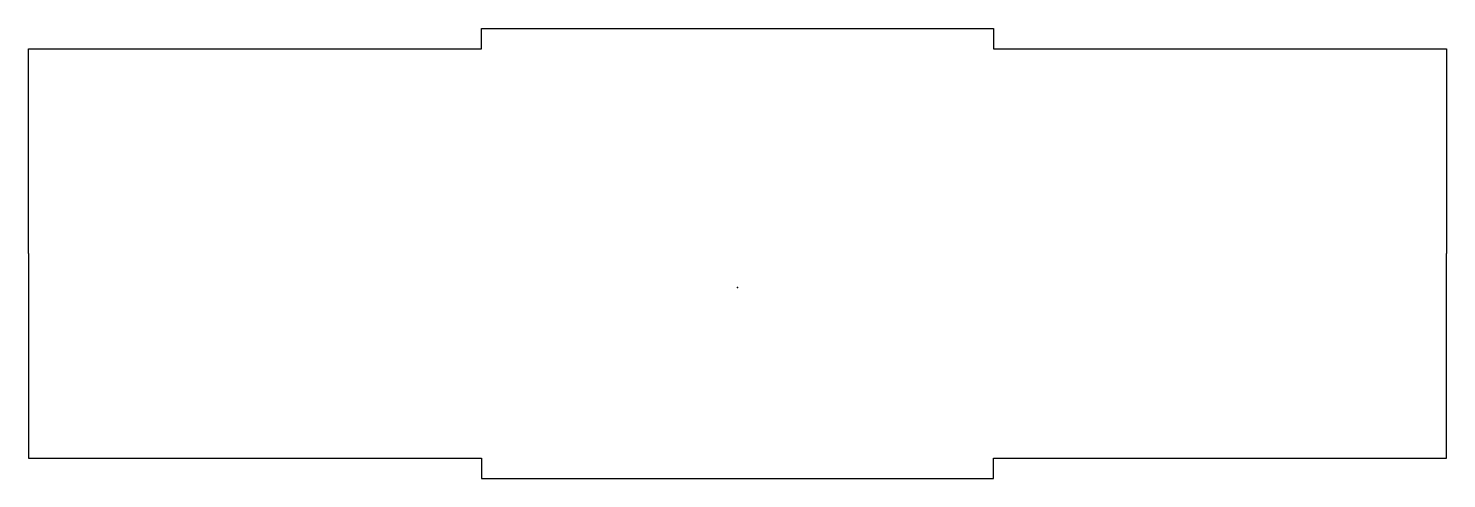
# Model space of a CAD drawing. Header units: millimetres. Extents: x -104 to 104, y -28 to 38.
import ezdxf

# ---------------------------------------------------------------- set-up
doc = ezdxf.new("R2010")
doc.units = ezdxf.units.MM
doc.header["$MEASUREMENT"] = 0
doc.layers.add('inner piece v3_Sketch1', color=7, linetype='Continuous')

msp = doc.modelspace()

# ---------------------------------------------------------------- linework, layer by layer
at = {"layer": 'inner piece v3_Sketch1'}
for p, q in [((-37.5, 38), (37.5, 38)), ((-37.5, 35), (-37.5, 38)), ((37.5, 38), (37.5, 35)), ((-103.923, 5), (-103.923, 35)), ((-103.923, 35), (-37.5, 35)), ((37.5, 35), (103.923, 35)), ((103.923, 35), (103.923, 5)), ((-103.923, 5), (-103.923, -25)), ((103.923, -25), (103.923, 5)), ((-103.923, -25), (-37.5, -25)), ((-37.5, -25), (-37.5, -28)), ((37.5, -25), (103.923, -25)), ((37.5, -28), (37.5, -25)), ((-37.5, -28), (37.5, -28))]:
    msp.add_line(p, q, dxfattribs=at)
msp.add_point((0, 0), dxfattribs=at)

doc.saveas('drawing.dxf')
